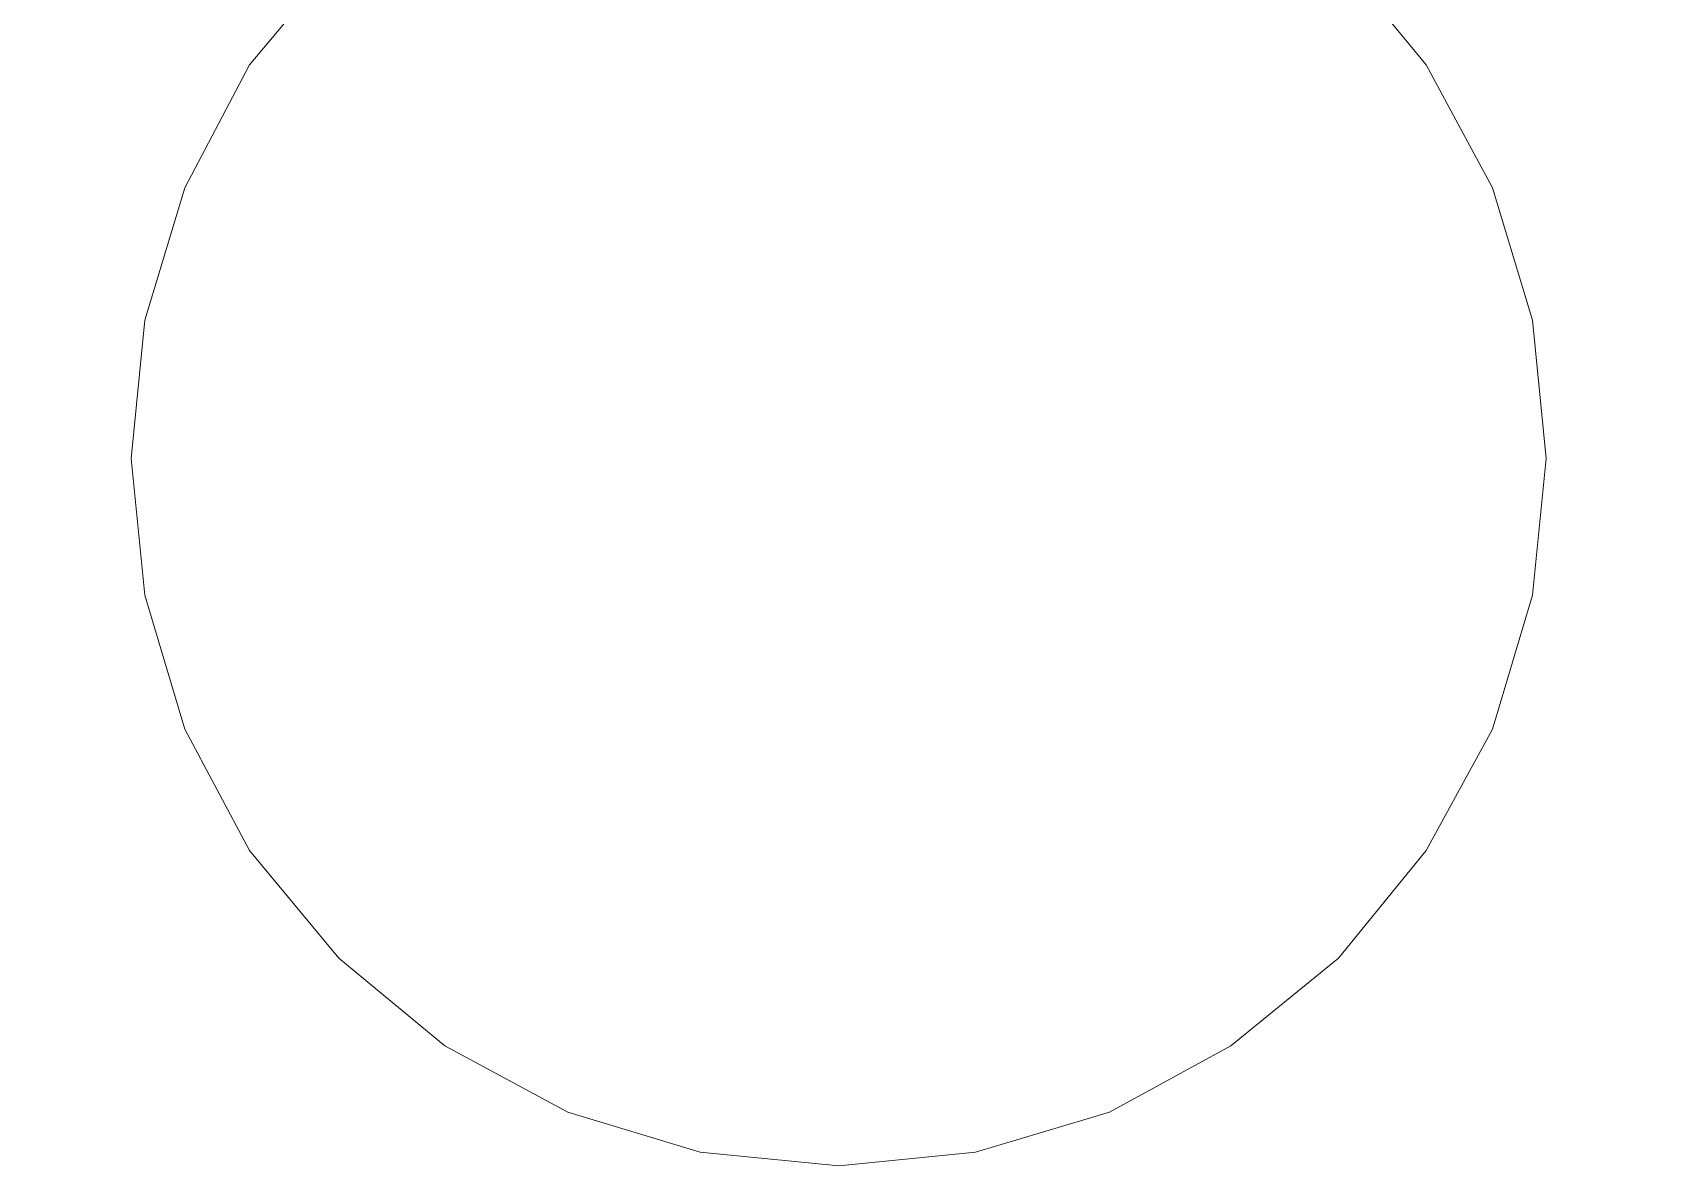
# Model space of a CAD drawing. Header units: millimetres. Extents: x 206 to 1899, y -454 to 296.
# Drawn here: x 627.106 to 628.843, y -391.24 to -390.034 of the extents above; entities that cross this region are included whole.
import ezdxf

# ---------------------------------------------------------------- set-up
doc = ezdxf.new("R2010")
doc.units = ezdxf.units.MM
doc.layers.add('细实线', color=7, linetype='Continuous', lineweight=15)

msp = doc.modelspace()

# ---------------------------------------------------------------- linework, layer by layer
at = {"layer": '细实线', "linetype": 'Continuous', "lineweight": 9}
for p, q in [((627.4301, -389.9552), (627.3356, -390.0678)), ((628.5832, -390.0678), (628.4902, -389.9552)), ((627.3356, -390.0678), (627.2671, -390.1982)), ((628.6533, -390.1982), (628.5832, -390.0678)), ((627.2671, -390.1982), (627.2247, -390.3385)), ((628.6957, -390.3385), (628.6533, -390.1982)), ((627.2247, -390.3385), (627.21, -390.4853)), ((628.7104, -390.4853), (628.6957, -390.3385)), ((627.21, -390.4853), (627.2247, -390.6304)), ((628.6957, -390.6304), (628.7104, -390.4853)), ((627.2247, -390.6304), (627.2671, -390.7723)), ((628.6533, -390.7723), (628.6957, -390.6304)), ((627.2671, -390.7723), (627.3356, -390.9011)), ((628.5832, -390.9011), (628.6533, -390.7723)), ((627.3356, -390.9011), (627.4301, -391.0153)), ((628.4902, -391.0153), (628.5832, -390.9011)), ((627.4301, -391.0153), (627.5427, -391.1083)), ((628.376, -391.1083), (628.4902, -391.0153)), ((627.5427, -391.1083), (627.6731, -391.1784)), ((628.2472, -391.1784), (628.376, -391.1083)), ((627.6731, -391.1784), (627.8134, -391.2208)), ((628.1053, -391.2208), (628.2472, -391.1784)), ((627.8134, -391.2208), (627.9602, -391.2355)), ((627.9602, -391.2355), (628.1053, -391.2208))]:
    msp.add_line(p, q, dxfattribs=at)
msp.add_circle((627.9602, -390.4746), 2.2138, dxfattribs=at)
for radius in [2.5816, 2.3942]:
    msp.add_arc((627.9602, -390.4746), radius, 132.7355, 47.2645, dxfattribs=at)

doc.saveas('drawing.dxf')
